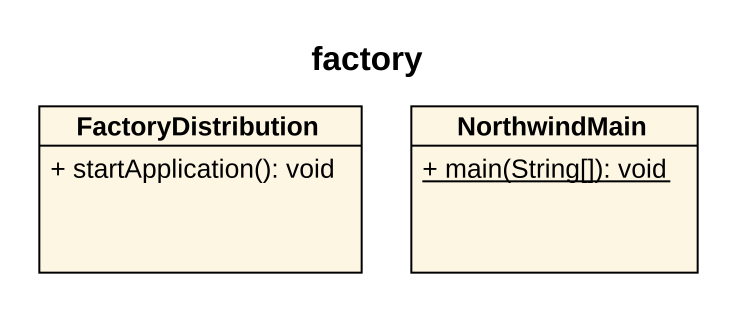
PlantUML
@startuml
title factory
hide circle
hide empty members
skinparam classAttributeIconSize 0
class FactoryDistribution {
  + startApplication(): void
}
class NorthwindMain {
  {static} + main(String[]): void
}
@enduml
